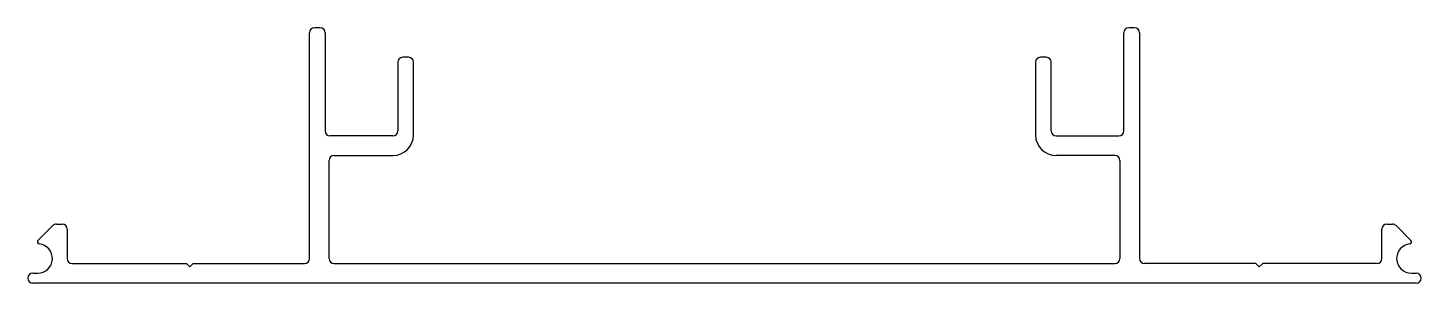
# Model space of a CAD drawing. Extents: x 2070 to 2212, y 2026 to 2052.
import ezdxf

# ---------------------------------------------------------------- set-up
doc = ezdxf.new("R2010")
doc.units = 0
doc.layers.get('0').update_dxf_attribs({"linetype": 'CONTINUOUS'})

msp = doc.modelspace()

# ---------------------------------------------------------------- linework, layer by layer
for p, q in [((2099.66, 2052.02), (2099.06, 2052.02)), ((2182.66, 2052.02), (2182.06, 2052.02)), ((2098.56, 2028.52), (2098.56, 2051.52)), ((2100.16, 2051.52), (2100.16, 2041.52)), ((2181.56, 2041.52), (2181.56, 2051.52)), ((2183.16, 2051.52), (2183.16, 2028.52)), ((2107.56, 2048.52), (2107.56, 2041.52)), ((2108.66, 2049.02), (2108.06, 2049.02)), ((2109.16, 2041.12), (2109.16, 2048.52)), ((2172.56, 2048.52), (2172.56, 2041.12)), ((2173.66, 2049.02), (2173.06, 2049.02)), ((2174.16, 2041.52), (2174.16, 2048.52)), ((2107.06, 2041.02), (2100.66, 2041.02)), ((2174.66, 2041.02), (2181.06, 2041.02)), ((2100.56, 2028.52), (2100.56, 2038.52)), ((2101.06, 2039.02), (2107.06, 2039.02)), ((2180.66, 2039.02), (2174.66, 2039.02)), ((2181.16, 2038.52), (2181.16, 2028.52)), ((2070.89, 2030.35), (2072.41, 2031.87)), ((2072.76, 2032.02), (2073.36, 2032.02)), ((2073.86, 2031.52), (2073.86, 2028.52)), ((2207.86, 2028.52), (2207.86, 2031.52)), ((2208.36, 2032.02), (2208.95, 2032.02)), ((2209.3, 2031.87), (2210.82, 2030.35)), ((2074.36, 2028.02), (2086.01, 2028.02)), ((2086.36, 2027.67), (2086.01, 2028.02)), ((2086.71, 2028.02), (2086.36, 2027.67)), ((2086.71, 2028.02), (2098.06, 2028.02)), ((2101.06, 2028.02), (2180.66, 2028.02)), ((2195.01, 2028.02), (2183.66, 2028.02)), ((2195.36, 2027.67), (2195.01, 2028.02)), ((2195.71, 2028.02), (2195.36, 2027.67)), ((2207.36, 2028.02), (2195.71, 2028.02)), ((2070.36, 2027.02), (2070.86, 2027.02)), ((2210.86, 2027.02), (2211.36, 2027.02)), ((2211.36, 2026.02), (2070.36, 2026.02))]:
    msp.add_line(p, q)
for centre, radius, start, end in [((2099.06, 2051.52), 0.5, 90, 180), ((2099.66, 2051.52), 0.5, 0, 90), ((2182.06, 2051.52), 0.5, 90, 180), ((2182.66, 2051.52), 0.5, 0, 90), ((2108.06, 2048.52), 0.5, 90, 180), ((2108.66, 2048.52), 0.5, 0, 90), ((2173.06, 2048.52), 0.5, 90, 180), ((2173.66, 2048.52), 0.5, 0, 90), ((2100.66, 2041.52), 0.5, 180, 270), ((2107.06, 2041.52), 0.5, 270, 360), ((2107.06, 2041.12), 2.1, 270, 0), ((2174.66, 2041.12), 2.1, 180, 270), ((2174.66, 2041.52), 0.5, 180, 270), ((2181.06, 2041.52), 0.5, 270, 0), ((2101.06, 2038.52), 0.5, 90, 180), ((2180.66, 2038.52), 0.5, 0, 90), ((2072.76, 2031.52), 0.5, 90, 135), ((2073.36, 2031.52), 0.5, 0, 90), ((2208.36, 2031.52), 0.5, 90, 180), ((2208.95, 2031.52), 0.5, 45, 90), ((2071.03, 2030.21), 0.2, 135, 264.1277), ((2070.86, 2028.52), 1.5, 270, 84.1277), ((2210.86, 2028.52), 1.5, 95.8723, 270), ((2210.68, 2030.21), 0.2, 275.8723, 45), ((2074.36, 2028.52), 0.5, 180, 270), ((2098.06, 2028.52), 0.5, 270, 0), ((2101.06, 2028.52), 0.5, 180, 270), ((2180.66, 2028.52), 0.5, 270, 0), ((2183.66, 2028.52), 0.5, 180, 270), ((2207.36, 2028.52), 0.5, 270, 360), ((2070.36, 2026.52), 0.5, 90, 270), ((2211.36, 2026.52), 0.5, 270, 90)]:
    msp.add_arc(centre, radius, start, end)

doc.saveas('drawing.dxf')
